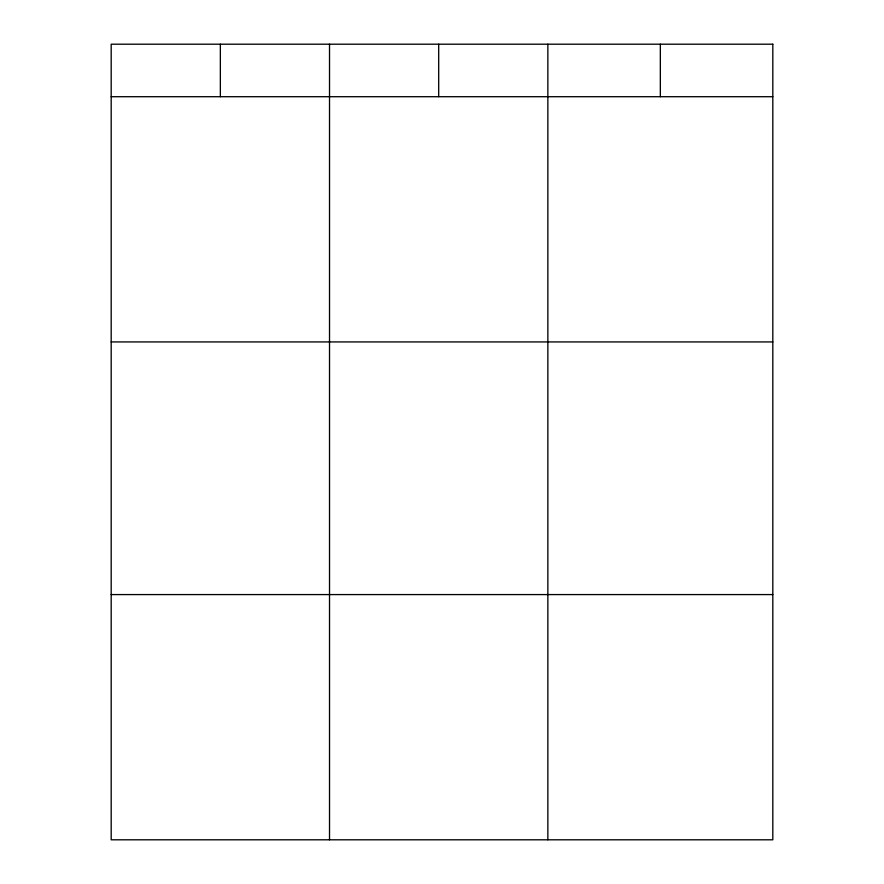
<?xml version="1.0" encoding="UTF-8"?>
<svg xmlns="http://www.w3.org/2000/svg" width="884" height="884" viewBox="0 0 884 884"><rect width="100%" height="100%" fill="white"/><g stroke="black" fill="none" stroke-linecap="round" stroke-linejoin="round"><path stroke-width="1.33" d="M111.185 96.71L772.815 96.71M111.185 341.931L772.815 341.931M111.185 594.578L772.815 594.578M660.337 44.2L660.337 96.71M547.859 44.2L547.859 839.8M438.696 44.2L438.696 96.71M329.522 44.2L329.522 839.8M220.348 44.2L220.348 96.71M772.815 44.2L111.185 44.2L111.185 839.8L772.815 839.8L772.815 44.2"/></g></svg>
